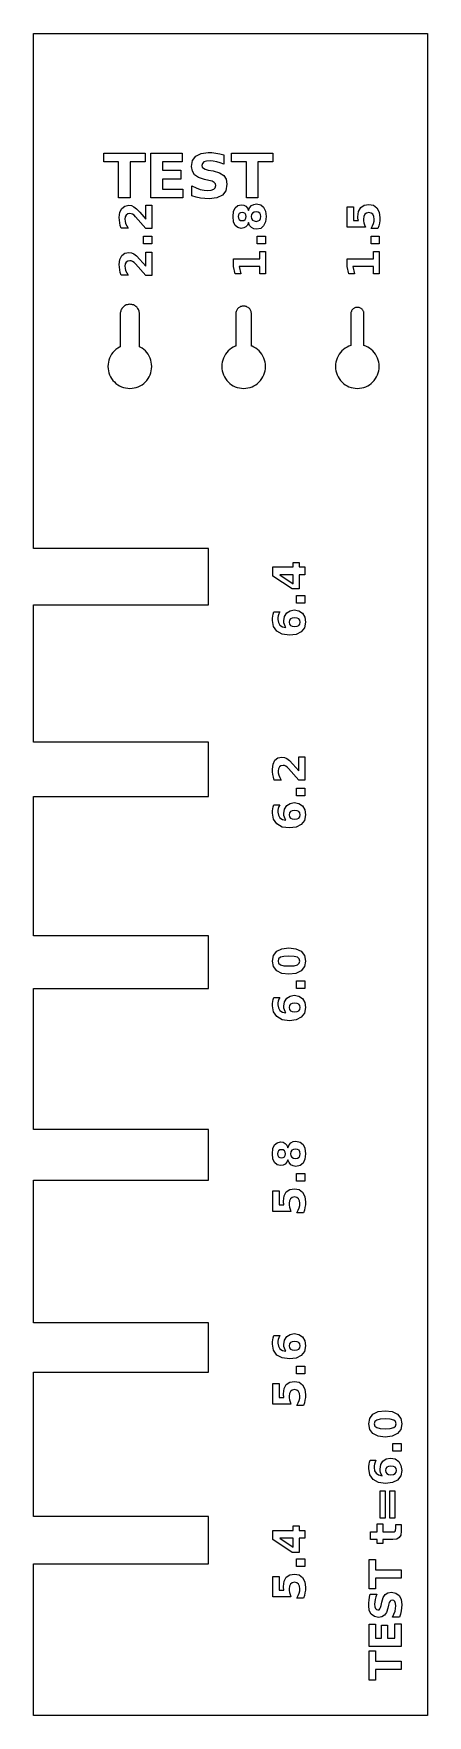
# Model space of a CAD drawing. Header units: millimetres. Extents: x 12 to 58, y 12 to 204.
import ezdxf

# ---------------------------------------------------------------- set-up
doc = ezdxf.new("R2010")
doc.units = ezdxf.units.MM
doc.layers.add('CUT', color=1, linetype='Continuous')
doc.layers.add('ENGRAVE', color=5, linetype='Continuous')

msp = doc.modelspace()

# ---------------------------------------------------------------- linework, layer by layer
at = {"layer": 'CUT', "color": 1}
for points in [[(12.5, 204.5), (57.5, 204.5), (57.5, 12.5), (12.5, 12.5), (12.5, 29.8), (32.5, 29.8), (32.5, 35.2), (12.5, 35.2), (12.5, 51.7), (32.5, 51.7), (32.5, 57.3), (12.5, 57.3), (12.5, 73.6), (32.5, 73.6), (32.5, 79.4), (12.5, 79.4), (12.5, 95.5), (32.5, 95.5), (32.5, 101.5), (12.5, 101.5), (12.5, 117.4), (32.5, 117.4), (32.5, 123.6), (12.5, 123.6), (12.5, 139.3), (32.5, 139.3), (32.5, 145.7), (12.5, 145.7)], [(25.09, 168.43), (24.89, 168.58), (24.68, 168.7), (24.6, 168.74), (24.6, 172.5), (24.59, 172.61), (24.58, 172.71), (24.55, 172.82), (24.52, 172.92), (24.47, 173.02), (24.41, 173.11), (24.35, 173.2), (24.28, 173.28), (24.2, 173.35), (24.11, 173.41), (24.02, 173.47), (23.92, 173.52), (23.82, 173.55), (23.71, 173.58), (23.61, 173.59), (23.5, 173.6), (23.39, 173.59), (23.29, 173.58), (23.18, 173.55), (23.08, 173.52), (22.98, 173.47), (22.89, 173.41), (22.8, 173.35), (22.72, 173.28), (22.65, 173.2), (22.59, 173.11), (22.53, 173.02), (22.48, 172.92), (22.45, 172.82), (22.42, 172.71), (22.41, 172.61), (22.4, 172.5), (22.4, 168.74), (22.32, 168.7), (22.11, 168.58), (21.91, 168.43), (21.73, 168.27), (21.57, 168.09), (21.42, 167.89), (21.3, 167.68), (21.19, 167.46), (21.11, 167.23), (21.05, 166.99), (21.01, 166.75), (21, 166.5), (21.01, 166.25), (21.05, 166.01), (21.11, 165.77), (21.19, 165.54), (21.3, 165.32), (21.42, 165.11), (21.57, 164.91), (21.73, 164.73), (21.91, 164.57), (22.11, 164.42), (22.32, 164.3), (22.54, 164.19), (22.77, 164.11), (23.01, 164.05), (23.25, 164.01), (23.5, 164), (23.75, 164.01), (23.99, 164.05), (24.23, 164.11), (24.46, 164.19), (24.68, 164.3), (24.89, 164.42), (25.09, 164.57), (25.27, 164.73), (25.43, 164.91), (25.58, 165.11), (25.7, 165.32), (25.81, 165.54), (25.89, 165.77), (25.95, 166.01), (25.99, 166.25), (26, 166.5), (25.99, 166.75), (25.95, 166.99), (25.89, 167.23), (25.81, 167.46), (25.7, 167.68), (25.58, 167.89), (25.43, 168.09), (25.27, 168.27)], [(37.89, 168.58), (37.68, 168.7), (37.46, 168.81), (37.4, 168.83), (37.4, 172.5), (37.4, 172.59), (37.38, 172.68), (37.36, 172.76), (37.33, 172.84), (37.29, 172.92), (37.25, 173), (37.2, 173.07), (37.14, 173.14), (37.07, 173.2), (37, 173.25), (36.92, 173.29), (36.84, 173.33), (36.76, 173.36), (36.68, 173.38), (36.59, 173.4), (36.5, 173.4), (36.41, 173.4), (36.32, 173.38), (36.24, 173.36), (36.16, 173.33), (36.08, 173.29), (36, 173.25), (35.93, 173.2), (35.86, 173.14), (35.8, 173.07), (35.75, 173), (35.71, 172.92), (35.67, 172.84), (35.64, 172.76), (35.62, 172.68), (35.6, 172.59), (35.6, 172.5), (35.6, 168.83), (35.54, 168.81), (35.32, 168.7), (35.11, 168.58), (34.91, 168.43), (34.73, 168.27), (34.57, 168.09), (34.42, 167.89), (34.3, 167.68), (34.19, 167.46), (34.11, 167.23), (34.05, 166.99), (34.01, 166.75), (34, 166.5), (34.01, 166.25), (34.05, 166.01), (34.11, 165.77), (34.19, 165.54), (34.3, 165.32), (34.42, 165.11), (34.57, 164.91), (34.73, 164.73), (34.91, 164.57), (35.11, 164.42), (35.32, 164.3), (35.54, 164.19), (35.77, 164.11), (36.01, 164.05), (36.25, 164.01), (36.5, 164), (36.75, 164.01), (36.99, 164.05), (37.23, 164.11), (37.46, 164.19), (37.68, 164.3), (37.89, 164.42), (38.09, 164.57), (38.27, 164.73), (38.43, 164.91), (38.58, 165.11), (38.7, 165.32), (38.81, 165.54), (38.89, 165.77), (38.95, 166.01), (38.99, 166.25), (39, 166.5), (38.99, 166.75), (38.95, 166.99), (38.89, 167.23), (38.81, 167.46), (38.7, 167.68), (38.58, 167.89), (38.43, 168.09), (38.27, 168.27), (38.09, 168.43)], [(50.89, 168.58), (50.68, 168.7), (50.46, 168.81), (50.25, 168.88), (50.25, 172.5), (50.25, 172.57), (50.24, 172.65), (50.22, 172.72), (50.19, 172.79), (50.16, 172.85), (50.12, 172.92), (50.08, 172.98), (50.03, 173.03), (49.98, 173.08), (49.92, 173.12), (49.85, 173.16), (49.79, 173.19), (49.72, 173.22), (49.65, 173.24), (49.57, 173.25), (49.5, 173.25), (49.43, 173.25), (49.35, 173.24), (49.28, 173.22), (49.21, 173.19), (49.15, 173.16), (49.08, 173.12), (49.02, 173.08), (48.97, 173.03), (48.92, 172.98), (48.88, 172.92), (48.84, 172.85), (48.81, 172.79), (48.78, 172.72), (48.76, 172.65), (48.75, 172.57), (48.75, 172.5), (48.75, 168.88), (48.54, 168.81), (48.32, 168.7), (48.11, 168.58), (47.91, 168.43), (47.73, 168.27), (47.57, 168.09), (47.42, 167.89), (47.3, 167.68), (47.19, 167.46), (47.11, 167.23), (47.05, 166.99), (47.01, 166.75), (47, 166.5), (47.01, 166.25), (47.05, 166.01), (47.11, 165.77), (47.19, 165.54), (47.3, 165.32), (47.42, 165.11), (47.57, 164.91), (47.73, 164.73), (47.91, 164.57), (48.11, 164.42), (48.32, 164.3), (48.54, 164.19), (48.77, 164.11), (49.01, 164.05), (49.25, 164.01), (49.5, 164), (49.75, 164.01), (49.99, 164.05), (50.23, 164.11), (50.46, 164.19), (50.68, 164.3), (50.89, 164.42), (51.09, 164.57), (51.27, 164.73), (51.43, 164.91), (51.58, 165.11), (51.7, 165.32), (51.81, 165.54), (51.89, 165.77), (51.95, 166.01), (51.99, 166.25), (52, 166.5), (51.99, 166.75), (51.95, 166.99), (51.89, 167.23), (51.81, 167.46), (51.7, 167.68), (51.58, 167.89), (51.43, 168.09), (51.27, 168.27), (51.09, 168.43)]]:
    msp.add_lwpolyline(points, close=True, dxfattribs=at)
at = {"layer": 'ENGRAVE', "color": 5}
for points in [[(20.53, 190.84), (25.23, 190.84), (25.23, 189.85), (23.54, 189.85), (23.54, 185.74), (22.22, 185.74), (22.22, 189.85), (20.53, 189.85)], [(25.91, 190.84), (29.46, 190.84), (29.46, 189.85), (27.23, 189.85), (27.23, 188.9), (29.33, 188.9), (29.33, 187.9), (27.23, 187.9), (27.23, 186.73), (29.54, 186.73), (29.54, 185.74), (25.91, 185.74)], [(34.24, 190.68), (34.24, 189.6), (33.83, 189.76), (33.42, 189.88), (33.03, 189.95), (32.67, 189.98), (32.26, 189.95), (31.97, 189.85), (31.8, 189.68), (31.74, 189.45), (31.78, 189.26), (31.9, 189.13), (32.11, 189.02), (32.45, 188.93), (33.01, 188.82), (33.74, 188.6), (34.22, 188.3), (34.49, 187.88), (34.58, 187.31), (34.45, 186.57), (34.08, 186.05), (33.44, 185.74), (32.55, 185.64), (32.06, 185.66), (31.57, 185.73), (31.08, 185.84), (30.6, 186), (30.6, 187.11), (31.08, 186.89), (31.54, 186.72), (31.99, 186.62), (32.42, 186.59), (32.8, 186.63), (33.08, 186.73), (33.25, 186.91), (33.31, 187.15), (33.27, 187.36), (33.15, 187.51), (32.92, 187.64), (32.53, 187.75), (32.02, 187.86), (31.36, 188.07), (30.9, 188.38), (30.64, 188.8), (30.55, 189.35), (30.67, 190.02), (31.04, 190.52), (31.64, 190.83), (32.46, 190.93), (32.88, 190.92), (33.32, 190.87), (33.77, 190.79)], [(35.12, 190.84), (39.83, 190.84), (39.83, 189.85), (38.13, 189.85), (38.13, 185.74), (36.82, 185.74), (36.82, 189.85), (35.12, 189.85)], [(25.31, 183.32), (25.31, 184.92), (26, 184.92), (26, 182.27), (25.31, 182.27), (24.13, 183.6), (23.98, 183.76), (23.82, 183.87), (23.66, 183.93), (23.5, 183.95), (23.27, 183.91), (23.09, 183.78), (22.97, 183.58), (22.93, 183.32), (22.95, 183.09), (23.02, 182.84), (23.14, 182.57), (23.3, 182.28), (22.5, 182.28), (22.41, 182.6), (22.34, 182.91), (22.3, 183.22), (22.29, 183.52), (22.36, 184.1), (22.58, 184.54), (22.92, 184.81), (23.38, 184.9), (23.67, 184.86), (23.94, 184.74), (24.24, 184.51), (24.63, 184.1)], [(37.06, 182.93), (36.93, 182.64), (36.75, 182.43), (36.52, 182.31), (36.23, 182.26), (35.83, 182.35), (35.53, 182.61), (35.35, 183.03), (35.29, 183.62), (35.35, 184.2), (35.53, 184.62), (35.83, 184.88), (36.23, 184.97), (36.52, 184.93), (36.75, 184.8), (36.93, 184.59), (37.06, 184.3), (37.19, 184.62), (37.39, 184.86), (37.65, 185), (37.97, 185.05), (38.45, 184.96), (38.79, 184.69), (39, 184.24), (39.07, 183.62), (39, 183), (38.79, 182.55), (38.45, 182.27), (37.97, 182.18), (37.65, 182.23), (37.39, 182.37), (37.19, 182.61)], [(48.35, 182.41), (48.35, 184.74), (49.05, 184.74), (49.05, 183.16), (49.61, 183.16), (49.58, 183.27), (49.56, 183.37), (49.55, 183.48), (49.55, 183.6), (49.63, 184.19), (49.88, 184.64), (50.28, 184.92), (50.81, 185.01), (51.34, 184.91), (51.74, 184.6), (51.99, 184.12), (52.07, 183.48), (52.06, 183.17), (52.01, 182.87), (51.94, 182.57), (51.83, 182.26), (51.09, 182.26), (51.24, 182.55), (51.35, 182.83), (51.41, 183.09), (51.43, 183.33), (51.39, 183.64), (51.26, 183.87), (51.07, 184.02), (50.81, 184.07), (50.55, 184.02), (50.36, 183.87), (50.23, 183.64), (50.19, 183.33), (50.2, 183.12), (50.24, 182.9), (50.31, 182.66), (50.41, 182.41)], [(36.33, 183.15), (36.52, 183.18), (36.66, 183.27), (36.75, 183.42), (36.78, 183.62), (36.75, 183.81), (36.66, 183.96), (36.52, 184.05), (36.33, 184.08), (36.14, 184.05), (36, 183.96), (35.91, 183.81), (35.88, 183.62), (35.91, 183.42), (36, 183.27), (36.14, 183.18)], [(37.37, 183.62), (37.4, 183.39), (37.51, 183.21), (37.69, 183.11), (37.93, 183.07), (38.16, 183.11), (38.34, 183.21), (38.44, 183.39), (38.48, 183.62), (38.44, 183.85), (38.34, 184.02), (38.16, 184.12), (37.93, 184.16), (37.69, 184.12), (37.51, 184.02), (37.4, 183.85)], [(25.06, 180.49), (25.06, 181.37), (26, 181.37), (26, 180.49)], [(38.06, 180.49), (38.06, 181.37), (39, 181.37), (39, 180.49)], [(51.06, 180.49), (51.06, 181.37), (52, 181.37), (52, 180.49)], [(25.31, 177.94), (25.31, 179.54), (26, 179.54), (26, 176.9), (25.31, 176.9), (24.13, 178.23), (23.98, 178.38), (23.82, 178.49), (23.66, 178.55), (23.5, 178.57), (23.27, 178.53), (23.09, 178.4), (22.97, 178.2), (22.93, 177.95), (22.95, 177.72), (23.02, 177.46), (23.14, 177.19), (23.3, 176.91), (22.5, 176.91), (22.41, 177.22), (22.34, 177.53), (22.3, 177.84), (22.29, 178.14), (22.36, 178.72), (22.58, 179.16), (22.92, 179.43), (23.38, 179.52), (23.67, 179.48), (23.94, 179.37), (24.24, 179.13), (24.63, 178.72)], [(38.35, 177.09), (38.35, 177.92), (35.99, 177.92), (36.17, 177.06), (35.53, 177.06), (35.35, 177.91), (35.35, 178.8), (38.35, 178.8), (38.35, 179.64), (39, 179.64), (39, 177.09)], [(51.35, 177.09), (51.35, 177.92), (48.99, 177.92), (49.17, 177.06), (48.53, 177.06), (48.35, 177.91), (48.35, 178.8), (51.35, 178.8), (51.35, 179.64), (52, 179.64), (52, 177.09)], [(39.85, 142.56), (39.85, 143.61), (42.15, 143.61), (42.15, 144.13), (42.84, 144.13), (42.84, 143.61), (43.5, 143.61), (43.5, 142.72), (42.84, 142.72), (42.84, 141.1), (42.03, 141.1)], [(40.63, 142.72), (42.15, 141.69), (42.15, 142.72)], [(42.56, 139.49), (42.56, 140.37), (43.5, 140.37), (43.5, 139.49)], [(39.95, 138.47), (40.62, 138.47), (40.53, 138.25), (40.46, 138.03), (40.42, 137.83), (40.41, 137.63), (40.47, 137.26), (40.64, 136.98), (40.93, 136.79), (41.33, 136.71), (41.23, 136.87), (41.16, 137.05), (41.11, 137.25), (41.1, 137.47), (41.18, 137.97), (41.42, 138.37), (41.8, 138.62), (42.28, 138.71), (42.81, 138.61), (43.22, 138.33), (43.48, 137.88), (43.57, 137.3), (43.45, 136.67), (43.09, 136.2), (42.51, 135.91), (41.73, 135.81), (40.92, 135.92), (40.31, 136.27), (39.92, 136.81), (39.79, 137.51), (39.8, 137.76), (39.83, 138), (39.88, 138.24)], [(41.7, 137.31), (41.74, 137.09), (41.86, 136.94), (42.06, 136.85), (42.34, 136.82), (42.62, 136.85), (42.82, 136.94), (42.94, 137.09), (42.98, 137.31), (42.94, 137.53), (42.82, 137.68), (42.62, 137.77), (42.34, 137.8), (42.06, 137.77), (41.86, 137.68), (41.74, 137.53)], [(42.81, 120.32), (42.81, 121.92), (43.5, 121.92), (43.5, 119.27), (42.81, 119.27), (41.63, 120.6), (41.48, 120.76), (41.32, 120.87), (41.16, 120.93), (41, 120.95), (40.77, 120.91), (40.59, 120.78), (40.47, 120.58), (40.43, 120.32), (40.45, 120.09), (40.52, 119.84), (40.64, 119.57), (40.8, 119.28), (40, 119.28), (39.91, 119.6), (39.84, 119.91), (39.8, 120.22), (39.79, 120.52), (39.86, 121.1), (40.08, 121.54), (40.42, 121.81), (40.88, 121.9), (41.17, 121.86), (41.44, 121.74), (41.74, 121.51), (42.13, 121.1)], [(42.56, 117.49), (42.56, 118.37), (43.5, 118.37), (43.5, 117.49)], [(39.95, 116.47), (40.62, 116.47), (40.53, 116.25), (40.46, 116.03), (40.42, 115.83), (40.41, 115.63), (40.47, 115.26), (40.64, 114.98), (40.93, 114.79), (41.33, 114.71), (41.23, 114.87), (41.16, 115.05), (41.11, 115.25), (41.1, 115.47), (41.18, 115.97), (41.42, 116.37), (41.8, 116.62), (42.28, 116.71), (42.81, 116.61), (43.22, 116.33), (43.48, 115.88), (43.57, 115.3), (43.45, 114.67), (43.09, 114.2), (42.51, 113.91), (41.73, 113.81), (40.92, 113.92), (40.31, 114.27), (39.92, 114.81), (39.79, 115.51), (39.8, 115.76), (39.83, 116), (39.88, 116.24)], [(41.7, 115.31), (41.74, 115.09), (41.86, 114.94), (42.06, 114.85), (42.34, 114.82), (42.62, 114.85), (42.82, 114.94), (42.94, 115.09), (42.98, 115.31), (42.94, 115.53), (42.82, 115.68), (42.62, 115.77), (42.34, 115.8), (42.06, 115.77), (41.86, 115.68), (41.74, 115.53)], [(41.68, 100.12), (42.48, 100.02), (43.08, 99.73), (43.45, 99.25), (43.57, 98.62), (43.45, 97.98), (43.08, 97.51), (42.48, 97.21), (41.68, 97.12), (40.88, 97.21), (40.28, 97.51), (39.91, 97.98), (39.79, 98.62), (39.91, 99.25), (40.28, 99.73), (40.88, 100.02)], [(41.67, 99.18), (41.09, 99.15), (40.71, 99.05), (40.5, 98.88), (40.43, 98.62), (40.5, 98.36), (40.71, 98.19), (41.09, 98.09), (41.67, 98.06), (42.26, 98.09), (42.65, 98.19), (42.86, 98.36), (42.93, 98.62), (42.86, 98.88), (42.65, 99.05), (42.26, 99.15)], [(42.56, 95.49), (42.56, 96.37), (43.5, 96.37), (43.5, 95.49)], [(39.95, 94.47), (40.62, 94.47), (40.53, 94.25), (40.46, 94.03), (40.42, 93.83), (40.41, 93.63), (40.47, 93.26), (40.64, 92.98), (40.93, 92.79), (41.33, 92.71), (41.23, 92.87), (41.16, 93.05), (41.11, 93.25), (41.1, 93.47), (41.18, 93.97), (41.42, 94.37), (41.8, 94.62), (42.28, 94.71), (42.81, 94.61), (43.22, 94.33), (43.48, 93.88), (43.57, 93.3), (43.45, 92.67), (43.09, 92.2), (42.51, 91.91), (41.73, 91.81), (40.92, 91.92), (40.31, 92.27), (39.92, 92.81), (39.79, 93.51), (39.8, 93.76), (39.83, 94), (39.88, 94.24)], [(41.7, 93.31), (41.74, 93.09), (41.86, 92.94), (42.06, 92.85), (42.34, 92.82), (42.62, 92.85), (42.82, 92.94), (42.94, 93.09), (42.98, 93.31), (42.94, 93.53), (42.82, 93.68), (42.62, 93.77), (42.34, 93.8), (42.06, 93.77), (41.86, 93.68), (41.74, 93.53)], [(41.56, 75.93), (41.43, 75.64), (41.25, 75.43), (41.02, 75.31), (40.73, 75.26), (40.33, 75.35), (40.03, 75.61), (39.85, 76.03), (39.79, 76.62), (39.85, 77.2), (40.03, 77.62), (40.33, 77.88), (40.73, 77.97), (41.02, 77.93), (41.25, 77.8), (41.43, 77.59), (41.56, 77.3), (41.69, 77.62), (41.89, 77.86), (42.15, 78), (42.47, 78.05), (42.95, 77.96), (43.29, 77.69), (43.5, 77.24), (43.57, 76.62), (43.5, 76), (43.29, 75.55), (42.95, 75.27), (42.47, 75.18), (42.15, 75.23), (41.89, 75.37), (41.69, 75.61)], [(40.83, 76.15), (41.02, 76.18), (41.16, 76.27), (41.25, 76.42), (41.28, 76.62), (41.25, 76.81), (41.16, 76.96), (41.02, 77.05), (40.83, 77.08), (40.64, 77.05), (40.5, 76.96), (40.41, 76.81), (40.38, 76.62), (40.41, 76.42), (40.5, 76.27), (40.64, 76.18)], [(41.87, 76.62), (41.9, 76.39), (42.01, 76.21), (42.19, 76.11), (42.43, 76.07), (42.66, 76.11), (42.84, 76.21), (42.94, 76.39), (42.98, 76.62), (42.94, 76.85), (42.84, 77.02), (42.66, 77.12), (42.43, 77.16), (42.19, 77.12), (42.01, 77.02), (41.9, 76.85)], [(42.56, 73.49), (42.56, 74.37), (43.5, 74.37), (43.5, 73.49)], [(39.85, 70.03), (39.85, 72.37), (40.55, 72.37), (40.55, 70.78), (41.11, 70.78), (41.08, 70.89), (41.06, 71), (41.05, 71.11), (41.05, 71.22), (41.13, 71.81), (41.38, 72.26), (41.78, 72.54), (42.31, 72.63), (42.84, 72.53), (43.24, 72.23), (43.49, 71.74), (43.57, 71.1), (43.56, 70.8), (43.51, 70.49), (43.44, 70.19), (43.33, 69.89), (42.59, 69.89), (42.74, 70.18), (42.85, 70.45), (42.91, 70.71), (42.93, 70.96), (42.89, 71.26), (42.76, 71.49), (42.57, 71.64), (42.31, 71.69), (42.05, 71.64), (41.86, 71.49), (41.73, 71.26), (41.69, 70.96), (41.7, 70.75), (41.74, 70.52), (41.81, 70.28), (41.91, 70.03)], [(39.95, 55.85), (40.62, 55.85), (40.53, 55.62), (40.46, 55.41), (40.42, 55.21), (40.41, 55.01), (40.47, 54.64), (40.64, 54.36), (40.93, 54.17), (41.33, 54.08), (41.23, 54.25), (41.16, 54.43), (41.11, 54.63), (41.1, 54.84), (41.18, 55.35), (41.42, 55.75), (41.8, 56), (42.28, 56.09), (42.81, 55.99), (43.22, 55.7), (43.48, 55.26), (43.57, 54.68), (43.45, 54.05), (43.09, 53.58), (42.51, 53.29), (41.73, 53.19), (40.92, 53.3), (40.31, 53.64), (39.92, 54.18), (39.79, 54.89), (39.8, 55.14), (39.83, 55.38), (39.88, 55.62)], [(41.7, 54.69), (41.74, 54.47), (41.86, 54.32), (42.06, 54.22), (42.34, 54.19), (42.62, 54.22), (42.82, 54.32), (42.94, 54.47), (42.98, 54.69), (42.94, 54.9), (42.82, 55.06), (42.62, 55.15), (42.34, 55.18), (42.06, 55.15), (41.86, 55.06), (41.74, 54.9)], [(42.56, 51.49), (42.56, 52.37), (43.5, 52.37), (43.5, 51.49)], [(39.85, 48.03), (39.85, 50.37), (40.55, 50.37), (40.55, 48.78), (41.11, 48.78), (41.08, 48.89), (41.06, 49), (41.05, 49.11), (41.05, 49.22), (41.13, 49.81), (41.38, 50.26), (41.78, 50.54), (42.31, 50.63), (42.84, 50.53), (43.24, 50.23), (43.49, 49.74), (43.57, 49.1), (43.56, 48.8), (43.51, 48.49), (43.44, 48.19), (43.33, 47.89), (42.59, 47.89), (42.74, 48.18), (42.85, 48.45), (42.91, 48.71), (42.93, 48.96), (42.89, 49.26), (42.76, 49.49), (42.57, 49.64), (42.31, 49.69), (42.05, 49.64), (41.86, 49.49), (41.73, 49.26), (41.69, 48.96), (41.7, 48.75), (41.74, 48.52), (41.81, 48.28), (41.91, 48.03)], [(52.68, 47.28), (53.48, 47.18), (54.08, 46.89), (54.45, 46.41), (54.57, 45.78), (54.45, 45.14), (54.08, 44.67), (53.48, 44.37), (52.68, 44.28), (51.88, 44.37), (51.28, 44.67), (50.91, 45.14), (50.79, 45.78), (50.91, 46.41), (51.28, 46.89), (51.88, 47.18)], [(52.67, 46.34), (52.09, 46.3), (51.71, 46.21), (51.5, 46.04), (51.43, 45.78), (51.5, 45.52), (51.71, 45.35), (52.09, 45.25), (52.67, 45.22), (53.26, 45.25), (53.65, 45.35), (53.86, 45.52), (53.93, 45.78), (53.86, 46.04), (53.65, 46.21), (53.26, 46.3)], [(53.56, 42.65), (53.56, 43.53), (54.5, 43.53), (54.5, 42.65)], [(50.95, 41.63), (51.62, 41.63), (51.53, 41.4), (51.46, 41.19), (51.42, 40.99), (51.41, 40.79), (51.47, 40.42), (51.64, 40.14), (51.93, 39.95), (52.33, 39.86), (52.23, 40.03), (52.16, 40.21), (52.11, 40.41), (52.1, 40.62), (52.18, 41.13), (52.42, 41.53), (52.8, 41.78), (53.28, 41.87), (53.81, 41.77), (54.22, 41.49), (54.48, 41.04), (54.57, 40.46), (54.45, 39.83), (54.09, 39.36), (53.51, 39.07), (52.73, 38.97), (51.92, 39.08), (51.31, 39.42), (50.92, 39.96), (50.79, 40.67), (50.8, 40.92), (50.83, 41.16), (50.88, 41.4)], [(52.7, 40.47), (52.74, 40.25), (52.86, 40.1), (53.06, 40.01), (53.34, 39.97), (53.62, 40.01), (53.82, 40.1), (53.94, 40.25), (53.98, 40.47), (53.94, 40.69), (53.82, 40.84), (53.62, 40.93), (53.34, 40.96), (53.06, 40.93), (52.86, 40.84), (52.74, 40.69)], [(52.09, 35), (52.09, 38.13), (52.66, 38.13), (52.66, 35)], [(53.2, 35), (53.2, 38.13), (53.78, 38.13), (53.78, 35)], [(39.85, 32.56), (39.85, 33.61), (42.15, 33.61), (42.15, 34.13), (42.84, 34.13), (42.84, 33.61), (43.5, 33.61), (43.5, 32.72), (42.84, 32.72), (42.84, 31.1), (42.03, 31.1)], [(40.63, 32.72), (42.15, 31.69), (42.15, 32.72)], [(50.99, 33.45), (51.77, 33.45), (51.77, 34.35), (52.39, 34.35), (52.39, 33.45), (53.55, 33.45), (53.71, 33.47), (53.81, 33.53), (53.86, 33.64), (53.88, 33.83), (53.88, 34.28), (54.5, 34.28), (54.5, 33.53), (54.45, 33.09), (54.28, 32.8), (53.99, 32.63), (53.55, 32.58), (52.39, 32.58), (52.39, 32.14), (51.77, 32.14), (51.77, 32.58), (50.99, 32.58)], [(42.56, 29.49), (42.56, 30.37), (43.5, 30.37), (43.5, 29.49)], [(50.85, 26.95), (50.85, 30.31), (51.57, 30.31), (51.57, 29.1), (54.5, 29.1), (54.5, 28.16), (51.57, 28.16), (51.57, 26.95)], [(39.85, 26.03), (39.85, 28.37), (40.55, 28.37), (40.55, 26.78), (41.11, 26.78), (41.08, 26.89), (41.06, 27), (41.05, 27.11), (41.05, 27.22), (41.13, 27.81), (41.38, 28.26), (41.78, 28.54), (42.31, 28.63), (42.84, 28.53), (43.24, 28.23), (43.49, 27.74), (43.57, 27.1), (43.56, 26.8), (43.51, 26.49), (43.44, 26.19), (43.33, 25.89), (42.59, 25.89), (42.74, 26.18), (42.85, 26.45), (42.91, 26.71), (42.93, 26.96), (42.89, 27.26), (42.76, 27.49), (42.57, 27.64), (42.31, 27.69), (42.05, 27.64), (41.86, 27.49), (41.73, 27.26), (41.69, 26.96), (41.7, 26.75), (41.74, 26.52), (41.81, 26.28), (41.91, 26.03)], [(50.97, 26.32), (51.74, 26.32), (51.62, 26.03), (51.54, 25.74), (51.49, 25.46), (51.47, 25.2), (51.49, 24.9), (51.56, 24.7), (51.68, 24.58), (51.85, 24.54), (51.98, 24.56), (52.08, 24.65), (52.16, 24.8), (52.22, 25.04), (52.3, 25.44), (52.45, 25.96), (52.67, 26.3), (52.97, 26.5), (53.38, 26.56), (53.91, 26.47), (54.28, 26.2), (54.5, 25.75), (54.57, 25.11), (54.55, 24.76), (54.5, 24.42), (54.42, 24.07), (54.31, 23.72), (53.52, 23.72), (53.68, 24.06), (53.8, 24.39), (53.87, 24.71), (53.89, 25.02), (53.86, 25.29), (53.79, 25.49), (53.66, 25.61), (53.49, 25.66), (53.34, 25.63), (53.23, 25.54), (53.14, 25.38), (53.06, 25.1), (52.98, 24.74), (52.83, 24.26), (52.61, 23.94), (52.31, 23.75), (51.92, 23.69), (51.44, 23.77), (51.08, 24.04), (50.86, 24.47), (50.79, 25.05), (50.8, 25.35), (50.83, 25.67), (50.89, 25.99)], [(50.85, 20.37), (50.85, 22.91), (51.57, 22.91), (51.57, 21.31), (52.24, 21.31), (52.24, 22.81), (52.95, 22.81), (52.95, 21.31), (53.79, 21.31), (53.79, 22.96), (54.5, 22.96), (54.5, 20.37)], [(50.85, 16.52), (50.85, 19.88), (51.57, 19.88), (51.57, 18.68), (54.5, 18.68), (54.5, 17.74), (51.57, 17.74), (51.57, 16.52)]]:
    msp.add_lwpolyline(points, close=True, dxfattribs=at)

doc.saveas('drawing.dxf')
